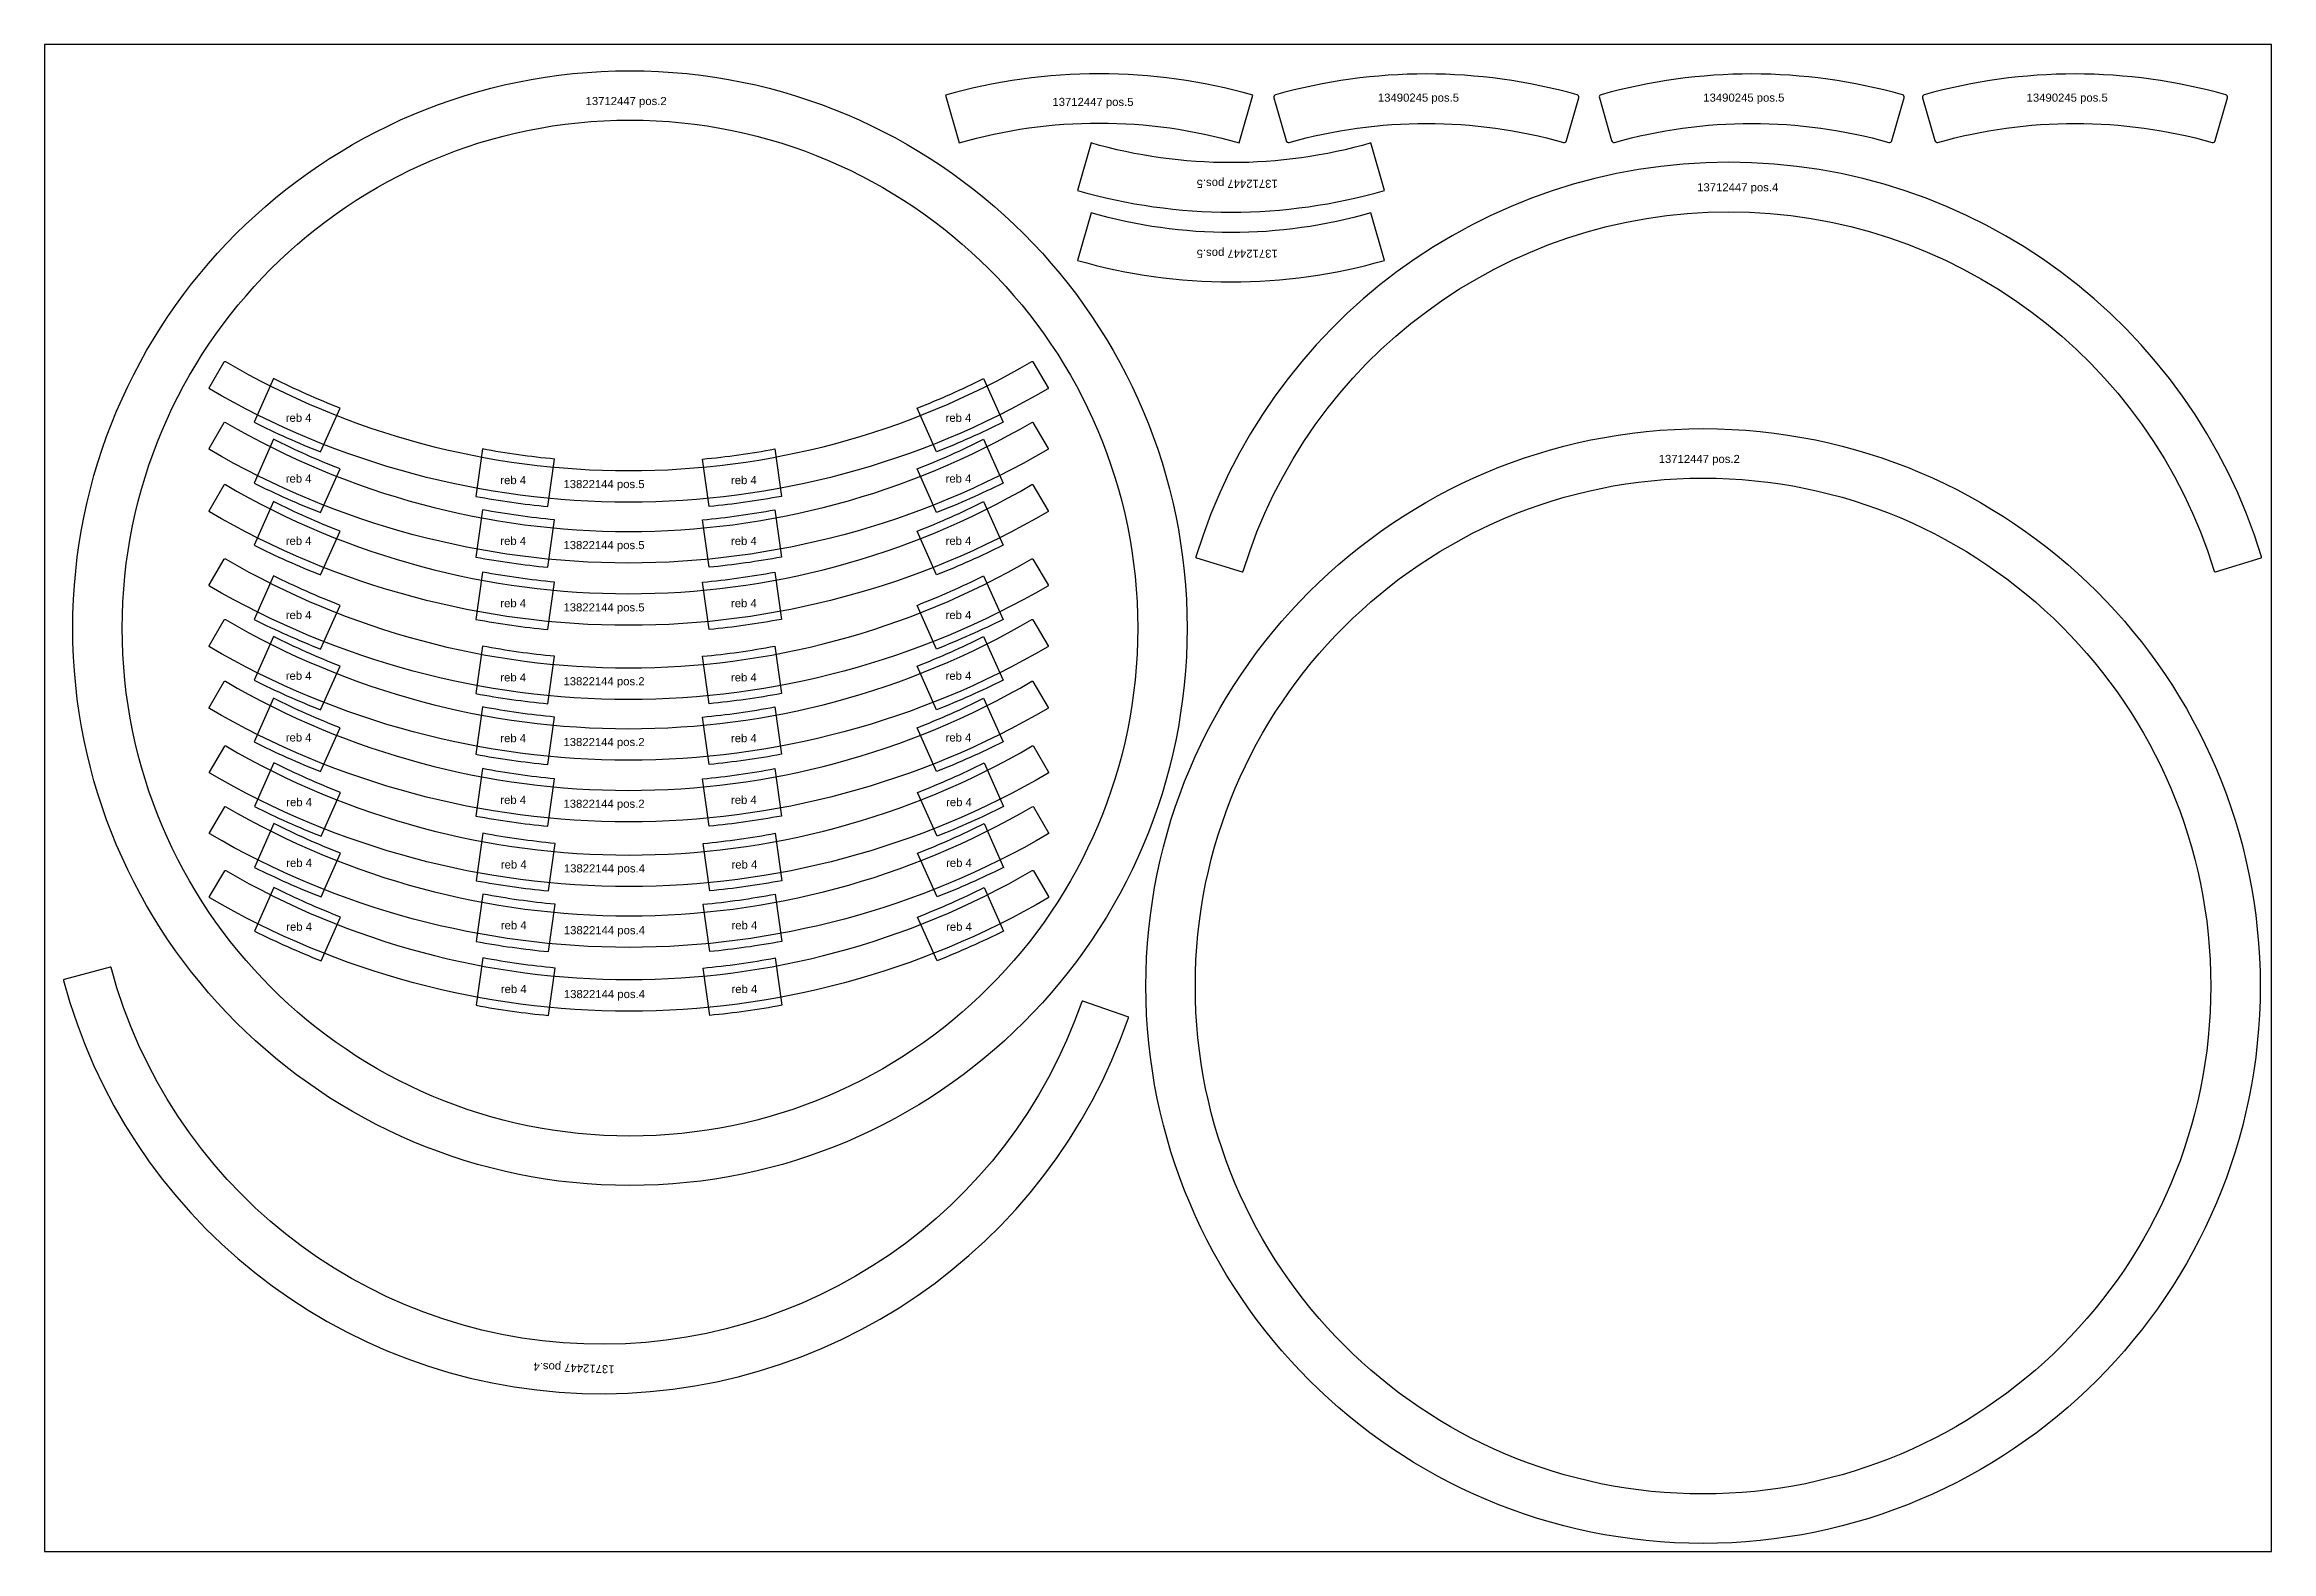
# Model space of a CAD drawing. Header units: millimetres. Extents: x 12096 to 14846, y 6736 to 8596.
import ezdxf

# ---------------------------------------------------------------- set-up
doc = ezdxf.new("R2010")
doc.units = ezdxf.units.MM
for name, color, linetype in [('13712447', 7, 'Continuous'), ('13822144', 7, 'Continuous'), ('13918180', 7, 'Continuous'), ('Rebaixo', 6, 'Continuous'), ('Texto', 3, 'Continuous')]:
    doc.layers.add(name, color=color, linetype=linetype)
doc.styles.get("Standard").update_dxf_attribs({"font": 'arial.ttf'})

msp = doc.modelspace()

# ---------------------------------------------------------------- linework, layer by layer
msp.add_lwpolyline([(12095.7, 6736.3), (14845.7, 6736.3), (14845.7, 8596.3), (12095.7, 8596.3)], close=True)
at = {"layer": '13712447', "color": 6}
for points in [[(13570.9, 8475.1), (13587.7, 8533.7, 0.140541), (13208.4, 8533.7), (13225.3, 8475.1, -0.140541)], [(13388, 8474.8), (13371.2, 8416.1, 0.140541), (13750.5, 8416.1), (13733.7, 8474.8, -0.140541)], [(13574.6, 7945.6, 0.413747), (13575.9, 7946.2, -0.740079), (14775.1, 7946.2, 0.413747), (14776.4, 7945.6), (14832.8, 7962.7, 0.41464), (14833.5, 7964, 0.740185), (13517.5, 7964, 0.41464), (13518.2, 7962.7)], [(13388, 8388.5), (13371.2, 8329.9, 0.140541), (13750.5, 8329.9), (13733.7, 8388.5, -0.140541)], [(13377.8, 7415.4, 0.413747), (13376.5, 7414.8, -0.740079), (12178, 7456.9, 0.413747), (12176.8, 7457.6), (12119.8, 7442.4, 0.41464), (12119.1, 7441.2, 0.740185), (13434.3, 7395, 0.41464), (13433.6, 7396.3)]]:
    msp.add_lwpolyline(points, format="xyb", close=True, dxfattribs=at)
for centre, radius in [((12818.6, 7876), 688), ((12818.6, 7876), 627), ((14143.8, 7434.2), 688), ((14143.8, 7434.2), 627)]:
    msp.add_circle(centre, radius, dxfattribs=at)
at = {"layer": '13822144', "color": 6}
for points in [[(13314.9, 8205, -0.413917), (13316.2, 8204.6), (13334.9, 8172.7, -0.414499), (13334.5, 8171.3, -0.270446), (12299.3, 8171.3, -0.414499), (12298.9, 8172.7), (12317.6, 8204.6, -0.413917), (12319, 8205, 0.270426)], [(13314.9, 8129.9, -0.413917), (13316.2, 8129.6), (13334.9, 8097.7, -0.414499), (13334.5, 8096.3, -0.270446), (12299.3, 8096.3, -0.414499), (12298.9, 8097.7), (12317.6, 8129.6, -0.413917), (12319, 8129.9, 0.270426)], [(13314.9, 8053.1, -0.413917), (13316.2, 8052.7), (13334.9, 8020.8, -0.414499), (13334.5, 8019.4, -0.270446), (12299.3, 8019.4, -0.414499), (12298.9, 8020.8), (12317.6, 8052.7, -0.413917), (12319, 8053.1, 0.270426)], [(13314.9, 7961.5, -0.413917), (13316.2, 7961.2), (13334.9, 7929.3, -0.414499), (13334.5, 7927.9, -0.270446), (12299.3, 7927.9, -0.414499), (12298.9, 7929.3), (12317.6, 7961.2, -0.413917), (12319, 7961.5, 0.270426)], [(13314.9, 7886.5, -0.413917), (13316.2, 7886.2), (13334.9, 7854.2, -0.414499), (13334.5, 7852.9, -0.270446), (12299.3, 7852.9, -0.414499), (12298.9, 7854.2), (12317.6, 7886.2, -0.413917), (12319, 7886.5, 0.270426)], [(13314.9, 7810.3, -0.413917), (13316.2, 7810), (13334.9, 7778, -0.414499), (13334.5, 7776.7, -0.270446), (12299.3, 7776.7, -0.414499), (12298.9, 7778), (12317.6, 7810, -0.413917), (12319, 7810.3, 0.270426)], [(13315.4, 7730.5, -0.413917), (13316.8, 7730.2), (13335.5, 7698.2, -0.414499), (13335.1, 7696.9, -0.270446), (12299.8, 7696.9, -0.414499), (12299.5, 7698.2), (12318.2, 7730.2, -0.413917), (12319.5, 7730.5, 0.270426)], [(13315.4, 7655.5, -0.413917), (13316.8, 7655.2), (13335.5, 7623.2, -0.414499), (13335.1, 7621.9, -0.270446), (12299.8, 7621.9, -0.414499), (12299.5, 7623.2), (12318.2, 7655.2, -0.413917), (12319.5, 7655.5, 0.270426)], [(13315.4, 7576.8, -0.413917), (13316.8, 7576.4), (13335.5, 7544.5, -0.414499), (13335.1, 7543.1, -0.270446), (12299.8, 7543.1, -0.414499), (12299.5, 7544.5), (12318.2, 7576.4, -0.413917), (12319.5, 7576.8, 0.270426)]]:
    msp.add_lwpolyline(points, format="xyb", close=True, dxfattribs=at)
at = {"layer": '13918180', "color": 6}
for points in [[(13613.9, 8530.6), (13629, 8477.7, 0.41282), (13632.7, 8475.6, -0.137654), (13971.5, 8475.6, 0.41282), (13975.2, 8477.7), (13990.3, 8530.6, 0.415497), (13988.2, 8534.3, 0.137849), (13615.9, 8534.3, 0.415497)], [(14015.7, 8530.6), (14030.8, 8477.7, 0.41282), (14034.5, 8475.6, -0.137654), (14373.3, 8475.6, 0.41282), (14377, 8477.7), (14392.1, 8530.6, 0.415497), (14390.1, 8534.3, 0.137849), (14017.8, 8534.3, 0.415497)], [(14414.9, 8530.6), (14430.1, 8477.7, 0.41282), (14433.8, 8475.6, -0.137654), (14772.6, 8475.6, 0.41282), (14776.3, 8477.7), (14791.4, 8530.6, 0.415497), (14789.3, 8534.3, 0.137849), (14417, 8534.3, 0.415497)]]:
    msp.add_lwpolyline(points, format="xyb", close=True, dxfattribs=at)
at = {"layer": 'Rebaixo', "color": 6}
for points in [[(12378.4, 8184.1), (12354.4, 8130.1, 0.021707), (12436.6, 8093.5), (12460.6, 8147.5, -0.023018)], [(13255.4, 8184.1), (13279.4, 8130.1, -0.021707), (13197.2, 8093.5), (13173.2, 8147.5, 0.023018)], [(12378.4, 8109.1), (12354.4, 8055.1, 0.021707), (12436.6, 8018.5), (12460.6, 8072.5, -0.023018)], [(12636.4, 8097.1), (12628.2, 8038.6, 0.021707), (12717.3, 8026.1), (12725.5, 8084.6, -0.023018)], [(12997.4, 8097.1), (13005.7, 8038.6, -0.021707), (12916.5, 8026.1), (12908.3, 8084.6, 0.023018)], [(13255.4, 8109.1), (13279.4, 8055.1, -0.021707), (13197.2, 8018.5), (13173.2, 8072.5, 0.023018)], [(12378.4, 8032.2), (12354.4, 7978.3, 0.021707), (12436.6, 7941.7), (12460.6, 7995.6, -0.023018)], [(13255.4, 8032.2), (13279.4, 7978.3, -0.021707), (13197.2, 7941.7), (13173.2, 7995.6, 0.023018)], [(12636.4, 8022.1), (12628.2, 7963.6, 0.021707), (12717.3, 7951.1), (12725.5, 8009.6, -0.023018)], [(12997.4, 8022.1), (13005.7, 7963.6, -0.021707), (12916.5, 7951.1), (12908.3, 8009.6, 0.023018)], [(12378.4, 7940.7), (12354.4, 7886.7, 0.021707), (12436.6, 7850.1), (12460.6, 7904.1, -0.023018)], [(12636.4, 7945.2), (12628.2, 7886.8, 0.021707), (12717.3, 7874.2), (12725.5, 7932.7, -0.023018)], [(12997.4, 7945.2), (13005.7, 7886.8, -0.021707), (12916.5, 7874.2), (12908.3, 7932.7, 0.023018)], [(13255.4, 7940.7), (13279.4, 7886.7, -0.021707), (13197.2, 7850.1), (13173.2, 7904.1, 0.023018)], [(12378.4, 7865.7), (12354.4, 7811.7, 0.021707), (12436.6, 7775.1), (12460.6, 7829.1, -0.023018)], [(13255.4, 7865.7), (13279.4, 7811.7, -0.021707), (13197.2, 7775.1), (13173.2, 7829.1, 0.023018)], [(12636.4, 7853.7), (12628.2, 7795.2, 0.021707), (12717.3, 7782.7), (12725.5, 7841.2, -0.023018)], [(12997.4, 7853.7), (13005.7, 7795.2, -0.021707), (12916.5, 7782.7), (12908.3, 7841.2, 0.023018)], [(12378.4, 7789.5), (12354.4, 7735.5, 0.021707), (12436.6, 7698.9), (12460.6, 7752.9, -0.023018)], [(13255.4, 7789.5), (13279.4, 7735.5, -0.021707), (13197.2, 7698.9), (13173.2, 7752.9, 0.023018)], [(12636.4, 7778.7), (12628.2, 7720.2, 0.021707), (12717.3, 7707.7), (12725.5, 7766.2, -0.023018)], [(12997.4, 7778.7), (13005.7, 7720.2, -0.021707), (12916.5, 7707.7), (12908.3, 7766.2, 0.023018)], [(12379, 7709.7), (12355, 7655.7, 0.021707), (12437.2, 7619.1), (12461.2, 7673.1, -0.023018)], [(12636.4, 7702.5), (12628.2, 7644, 0.021707), (12717.3, 7631.5), (12725.5, 7690, -0.023018)], [(12997.4, 7702.5), (13005.7, 7644, -0.021707), (12916.5, 7631.5), (12908.3, 7690, 0.023018)], [(13256, 7709.7), (13280, 7655.7, -0.021707), (13197.8, 7619.1), (13173.7, 7673.1, 0.023018)], [(12379, 7634.7), (12355, 7580.7, 0.021707), (12437.2, 7544.1), (12461.2, 7598.1, -0.023018)], [(12637, 7622.7), (12628.7, 7564.2, 0.021707), (12717.9, 7551.7), (12726.1, 7610.2, -0.023018)], [(12998, 7622.7), (13006.2, 7564.2, -0.021707), (12917.1, 7551.7), (12908.9, 7610.2, 0.023018)], [(13256, 7634.7), (13280, 7580.7, -0.021707), (13197.8, 7544.1), (13173.7, 7598.1, 0.023018)], [(12379, 7555.9), (12355, 7502, 0.021707), (12437.2, 7465.4), (12461.2, 7519.3, -0.023018)], [(12637, 7547.7), (12628.7, 7489.2, 0.021707), (12717.9, 7476.7), (12726.1, 7535.1, -0.023018)], [(12998, 7547.7), (13006.2, 7489.2, -0.021707), (12917.1, 7476.7), (12908.9, 7535.1, 0.023018)], [(13256, 7555.9), (13280, 7502, -0.021707), (13197.8, 7465.4), (13173.7, 7519.3, 0.023018)], [(12637, 7468.9), (12628.7, 7410.4, 0.021707), (12717.9, 7397.9), (12726.1, 7456.4, -0.023018)], [(12998, 7468.9), (13006.2, 7410.4, -0.021707), (12917.1, 7397.9), (12908.9, 7456.4, 0.023018)]]:
    msp.add_lwpolyline(points, format="xyb", close=True, dxfattribs=at)

# ---------------------------------------------------------------- texts
at = {"layer": 'Rebaixo', "color": 6, "char_height": 10}
for insert, attachment_point in [((12425.4, 8140.6), 3), ((13208.4, 8140.6), 1), ((12425.4, 8065.6), 3), ((12690.4, 8063.7), 3), ((12943.4, 8063.7), 1), ((13208.4, 8065.6), 1), ((12425.4, 7988.7), 3), ((12690.4, 7988.6), 3), ((12943.4, 7988.6), 1), ((13208.4, 7988.7), 1), ((12425.4, 7897.2), 3), ((12690.4, 7911.8), 3), ((12943.4, 7911.8), 1), ((13208.4, 7897.2), 1), ((12425.4, 7822.2), 3), ((12690.4, 7820.2), 3), ((12943.4, 7820.2), 1), ((13208.4, 7822.2), 1), ((12425.4, 7746), 3), ((12690.4, 7745.2), 3), ((12943.4, 7745.2), 1), ((13208.4, 7746), 1), ((12426, 7666.2), 3), ((12690.4, 7669), 3), ((12943.4, 7669), 1), ((13209, 7666.2), 1), ((12426, 7591.2), 3), ((13209, 7591.2), 1), ((12691, 7589.2), 3), ((12944, 7589.2), 1), ((12426, 7512.4), 3), ((12691, 7514.2), 3), ((12944, 7514.2), 1), ((13209, 7512.4), 1), ((12691, 7435.5), 3), ((12944, 7435.5), 1)]:
    msp.add_mtext_dynamic_manual_height_columns('reb 4', width=163.002, gutter_width=12.5, heights=[0], dxfattribs=dict(at, insert=insert, attachment_point=attachment_point))
at = {"layer": 'Texto', "color": 6, "char_height": 10, "attachment_point": 1}
for s, width, insert in [('13712447 pos.2', 397.047, (12763.8, 8531.6)), ('13712447 pos.5', 397.047, (13340.3, 8530.5)), ('{\\W7.37639;  }13490245 pos.5', 212.651, (13685, 8535.8)), ('{\\W7.37639;  }13490245 pos.5', 212.651, (14086.8, 8535.8)), ('{\\W7.37639;  }13490245 pos.5', 212.651, (14486.1, 8535.8)), ('13712447 pos.4', 397.047, (14136.5, 8425.1)), ('13712447 pos.2', 397.047, (14089, 8089.8)), ('13822144 pos.5', 158.97, (12736.5, 8058.8)), ('13822144 pos.5', 158.97, (12736.5, 7983.5)), ('13822144 pos.5', 158.97, (12736.5, 7906.6)), ('13822144 pos.2', 158.97, (12736.5, 7815.4)), ('13822144 pos.2', 158.97, (12736.5, 7740.4)), ('13822144 pos.2', 158.97, (12736.5, 7664.2)), ('13822144 pos.4', 158.97, (12737, 7584.4)), ('13822144 pos.4', 158.97, (12737, 7508.1)), ('13822144 pos.4', 158.97, (12737, 7429.3))]:
    msp.add_mtext_dynamic_manual_height_columns(s, width=width, gutter_width=12.5, heights=[0], dxfattribs=dict(at, insert=insert))
for s, insert, rotation in [('13712447 pos.5', (13618.6, 8419.4), 180), ('13712447 pos.5', (13618.6, 8333.1), 180), ('13712447 pos.4', (12799.4, 6955.9), 177.9899)]:
    msp.add_mtext_dynamic_manual_height_columns(s, width=397.047, gutter_width=12.5, heights=[0], dxfattribs=dict(at, insert=insert, rotation=rotation))

doc.saveas('drawing.dxf')
